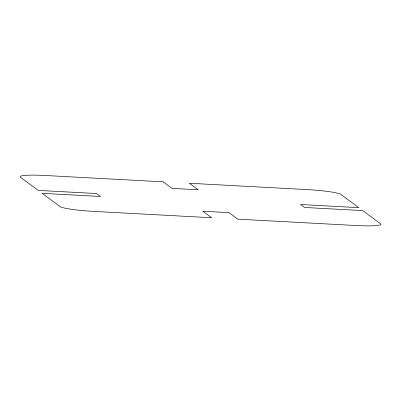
<?xml version="1.0" encoding="UTF-8"?>
<svg xmlns="http://www.w3.org/2000/svg" width="401" height="401" viewBox="0 0 401 401"><rect width="100%" height="100%" fill="white"/><g stroke="black" fill="none" stroke-linecap="round" stroke-linejoin="round"><path stroke-width="0.6" d="M163.157 181.838L45.123 175.483A29.549 2.987 4 0 0 20.381 177.177L38.22 190.4L96.511 193.538L100.476 196.475L42.185 193.337L60.03 206.555A29.549 2.987 4 0 0 93.578 211.392L211.613 217.748L202.801 211.217L229.031 212.63L237.843 219.162L355.877 225.517A29.549 2.987 4 0 0 380.619 223.823L362.78 210.6L304.489 207.462L300.524 204.525L358.815 207.663L340.97 194.445A29.549 2.987 4 0 0 307.422 189.608L189.387 183.252L198.199 189.783L171.969 188.37L163.157 181.838"/></g></svg>
